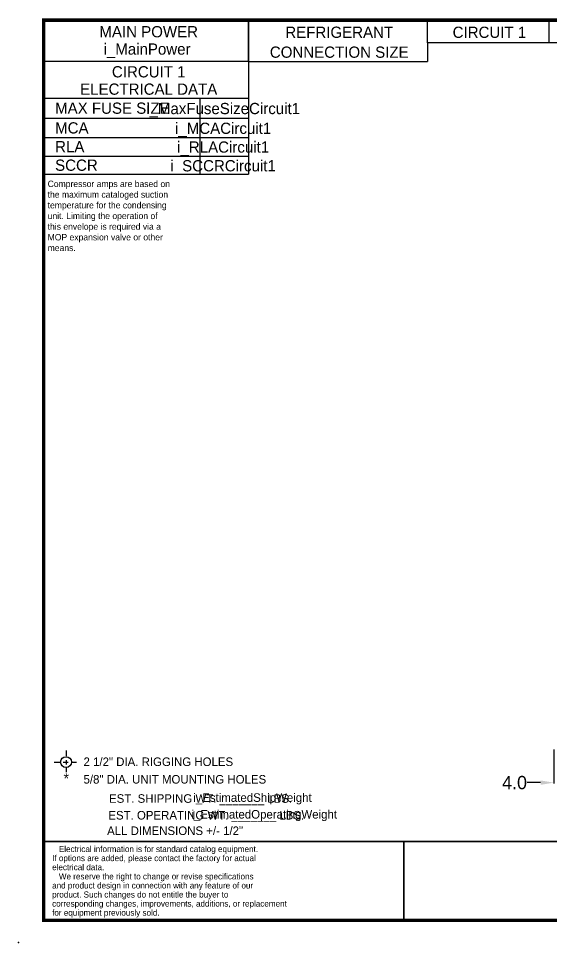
# Model space of a CAD drawing. Header units: inches. Extents: x 660 to 993, y -260 to -49.
# Drawn here: x 659.8 to 779.7, y -259.8 to -51.9 of the extents above; entities that cross this region are included whole.
import ezdxf
from ezdxf.enums import TextEntityAlignment as Align

# ---------------------------------------------------------------- set-up
doc = ezdxf.new("R2010")
doc.units = ezdxf.units.IN
doc.header["$MEASUREMENT"] = 0
doc.header["$PDSIZE"] = -1
doc.layers.add('C1E', color=7, linetype='Continuous')
doc.layers.add('C1RC', color=7, linetype='Continuous')
doc.dimstyles.get("Standard").update_dxf_attribs({"dimtxt": 3, "dimasz": 3, "dimexe": 0.18, "dimexo": 0.0625, "dimgap": 0.09, "dimtad": 0, "dimtih": 1, "dimtoh": 1, "dimdec": 1, "dimzin": 0, "dimdsep": 46, "dimtxsty": 'Standard', "dimcen": 0.09, "dimadec": 0, "dimazin": 0, "dimtfac": 1, "dimtdec": 1, "dimtofl": 0, "dimtmove": 0, "dimatfit": 3, "dimfxl": 1, "dimtolj": 1, "dimtzin": 0, "dimarcsym": 0})

# ---------------------------------------------------------------- blocks, each defined once
blk = doc.blocks.new('*D24')
at = {"color": 0, "lineweight": -2}
for p, q in [((780.21, -216.37), (780.21, -224.02)), ((784.21, -217.47), (784.21, -224.02)), ((777.21, -223.84), (774.21, -223.84)), ((787.21, -223.84), (790.21, -223.84))]:
    blk.add_line(p, q, dxfattribs=at)
at = {"color": 0}
for points in [[(777.21, -223.34), (777.21, -224.34), (780.21, -223.84)], [(787.21, -223.34), (787.21, -224.34), (784.21, -223.84)]]:
    blk.add_solid(points, dxfattribs=at)
at = {"layer": 'Defpoints', "color": 0}
for p in [(780.21, -216.31), (784.21, -217.41), (780.21, -223.84)]:
    blk.add_point(p, dxfattribs=at)
at = {"color": 0, "insert": (771.37, -223.84), "char_height": 3, "attachment_point": 5}
blk.add_mtext('\\A1;4.0', dxfattribs=at)

msp = doc.modelspace()

# ---------------------------------------------------------------- linework, layer by layer
at = {"color": 0, "lineweight": 25}
for p, q in [((670.5, -216.63), (670.5, -217.9)), ((667.85, -219.21), (669.15, -219.21)), ((669.89, -219.21), (670.99, -219.21)), ((670.5, -218.8), (670.5, -219.77)), ((671.73, -219.21), (672.84, -219.21)), ((670.5, -220.46), (670.5, -221.46)), ((746.47, -254.81), (746.47, -237.09))]:
    msp.add_line(p, q, dxfattribs=at)
for points, const_width in [([(665.47, -254.81), (989.47, -254.81), (989.47, -52.31), (665.47, -52.31), (665.47, -254.81)], 0.81), ([(746.95, -237.09), (665.47, -237.09)], 0.405), ([(989.47, -237.09), (746.47, -237.09), (746.47, -254.81)], 0.405)]:
    msp.add_lwpolyline(points, dxfattribs=dict(at, const_width=const_width))
msp.add_circle((670.5, -219.21), 1.21, dxfattribs=at)
msp.add_point((659.8, -259.81), dxfattribs=at)
at = {"layer": 'C1E', "color": 0, "lineweight": 25}
for p, q in [((711.51, -52.31), (711.51, -86.95)), ((711.51, -61.58), (665.47, -61.58)), ((711.51, -69.93), (665.72, -69.93)), ((700.61, -69.93), (700.61, -86.95)), ((665.71, -74.36), (711.51, -74.36)), ((665.6, -78.68), (711.51, -78.68)), ((665.39, -82.89), (711.51, -82.89)), ((665.4, -86.95), (711.51, -86.95))]:
    msp.add_line(p, q, dxfattribs=at)
at = {"layer": 'C1RC', "color": 0, "lineweight": 25}
for p, q in [((711.51, -61.58), (711.51, -52.31)), ((751.8, -57.38), (751.8, -52.31)), ((779.16, -57.38), (779.16, -52.31)), ((830.61, -57.38), (751.8, -57.38)), ((751.8, -57.38), (751.8, -61.6)), ((711.58, -61.59), (751.8, -61.6))]:
    msp.add_line(p, q, dxfattribs=at)

# ---------------------------------------------------------------- texts
at = {"color": 0, "lineweight": 25}
for s, height, p in [('2 1/2" DIA. RIGGING HOLES', 1.9237, (674.43, -220.1)), ('5/8" DIA. UNIT MOUNTING HOLES', 1.9237, (674.43, -224.05)), ('   Electrical information is for standard catalog equipment.', 1.3604, (667.37, -239.46)), ('If options are added, please contact the factory for actual', 1.3604, (667.37, -241.5)), ('electrical data.', 1.3604, (667.37, -243.54)), ('   We reserve the right to change or revise specifications', 1.3604, (667.37, -245.61)), ('and product design in connection with any feature of our', 1.3604, (667.37, -247.65)), ('product. Such changes do not entitle the buyer to', 1.3604, (667.37, -249.69)), ('corresponding changes, improvements, additions, or replacement ', 1.3604, (667.37, -251.73)), ('for equipment previously sold.', 1.3604, (667.37, -253.77))]:
    msp.add_text(s, height=height, dxfattribs=at).set_placement(p)
for s, height, p in [('*', 2.37, (670.55, -224.08)), ('EST. SHIPPING WT. _______ LBS.', 1.9237, (700.75, -228.37)), ('i_EstimatedShipWeight', 1.926, (712.44, -228.16)), ('EST. OPERATING WT. _______ LBS.', 1.9237, (702.03, -232.13)), ('i_EstimatedOperatingWeight', 1.9237, (715.07, -231.92)), ('ALL DIMENSIONS +/- 1/2"', 1.9237, (695.02, -235.62))]:
    msp.add_text(s, height=height, dxfattribs=at).set_placement(p, align=Align.CENTER)
at = {"color": 0, "insert": (665.83, -88.4), "char_height": 1.44, "attachment_point": 1}
msp.add_mtext_dynamic_manual_height_columns(' Compressor amps are based on \\P the maximum cataloged suction \\P temperature for the condensing \\P unit. Limiting the operation of \\P this envelope is required via a \\P MOP expansion valve or other \\P means.', width=45.7799, gutter_width=144.43, heights=[29.63], dxfattribs=at)
at = {"layer": 'C1E', "color": 0, "lineweight": 25}
for s, height, p in [('MAIN POWER', 2.531, (689.09, -56.15)), ('i_MainPower', 2.5312, (688.72, -60.05)), ('CIRCUIT 1', 2.531, (689.09, -65.17)), ('ELECTRICAL DATA', 2.5312, (689.09, -69.07)), ('i_MaxFuseSizeCircuit1', 2.5312, (705.83, -73.43)), ('i_MCACircuit1', 2.5312, (705.83, -77.88)), ('i_RLACircuit1', 2.5312, (705.83, -82.1)), ('i_SCCRCircuit1', 2.5312, (705.83, -86.31))]:
    msp.add_text(s, height=height, dxfattribs=at).set_placement(p, align=Align.CENTER)
for s, height, p in [('MAX FUSE SIZE', 2.5312, (668.04, -73.35)), ('MCA', 2.531, (668.04, -77.79)), ('RLA', 2.531, (668.04, -82.01)), ('SCCR', 2.531, (668.04, -86.18))]:
    msp.add_text(s, height=height, dxfattribs=at).set_placement(p)
at = {"layer": 'C1RC', "color": 0, "lineweight": 25}
for s, height, p in [('REFRIGERANT', 2.5312, (731.94, -56.27)), ('CIRCUIT 1', 2.531, (765.72, -56.28)), ('CONNECTION SIZE', 2.5312, (731.94, -60.75))]:
    msp.add_text(s, height=height, dxfattribs=at).set_placement(p, align=Align.CENTER)

# ---------------------------------------------------------------- dimensions: what is measured, and where the dimension line sits
at = {"color": 0}
dim = msp.add_linear_dim(base=(780.21, -223.84), p1=(784.21, -217.41), p2=(780.21, -216.31), angle=180, dimstyle='Standard', dxfattribs=at)
dim.commit()
dim.dimension.update_dxf_attribs({"geometry": '*D24', "text_midpoint": (771.37, -223.84)})

doc.saveas('drawing.dxf')
